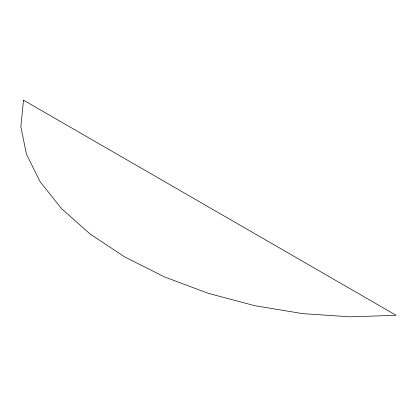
<?xml version="1.0" encoding="UTF-8"?>
<svg xmlns="http://www.w3.org/2000/svg" width="417" height="417" viewBox="0 0 417 417"><rect width="100%" height="100%" fill="white"/><g stroke="black" fill="none" stroke-linecap="round" stroke-linejoin="round"><path stroke-width="0.63" d="M23.514 100.163L20.85 126.742L26.453 154.227L40.157 181.796L61.554 208.625L90.004 233.916L124.657 256.903L164.48 276.914L208.281 293.339L254.751 305.692L302.502 313.605L350.108 316.837L396.15 315.299L23.514 100.163"/></g></svg>
